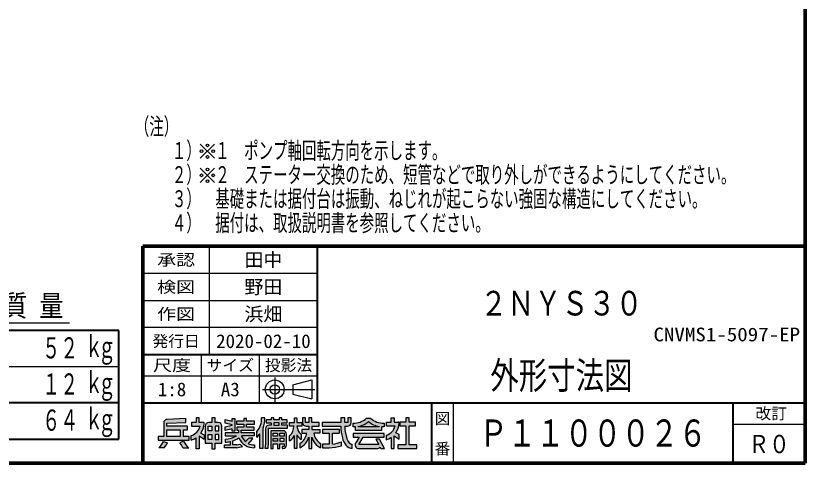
# Model space of a CAD drawing. Header units: millimetres. Extents: x 15 to 405, y 9 to 283.
# Drawn here: x 273.9 to 405, y 13 to 87.2 of the extents above; entities that cross this region are included whole.
import ezdxf
from ezdxf.enums import TextEntityAlignment as Align

# ---------------------------------------------------------------- set-up
doc = ezdxf.new("R2010")
doc.units = ezdxf.units.MM
doc.linetypes.add('一点鎖線', pattern=[13, 10, -1, 1, -1])
doc.linetypes.add('実線', pattern=[0])
doc.layers.add('GR1', color=1, linetype='実線', lineweight=25)
doc.layers.add('GR1-16', color=1, linetype='実線', lineweight=25)
doc.styles.add('FX_VECTOR', font='MONOTXT.SHX', dxfattribs={"bigfont": 'BigFont.shx'})
doc.styles.add('ＭＳ ゴシック', font='')
doc.styles.get('ＭＳ ゴシック').set_extended_font_data('ＭＳ ゴシック')

# ---------------------------------------------------------------- blocks, each defined once
blk = doc.blocks.new('BLKF023')
at = {"color": 0, "linetype": 'ByBlock', "lineweight": -2}
for p, q in [((405, 13), (405, 283)), ((15, 13), (405, 13))]:
    blk.add_line(p, q, dxfattribs=at)
blk = doc.blocks.new('BLKF026')
at = {"color": 0, "linetype": 'ByBlock', "lineweight": -2}
for p, q in [((298.98, 19.66), (302.13, 19.78)), ((302.13, 20.39), (299.03, 20.27)), ((302.13, 19.78), (302.13, 20.39)), ((303.81, 19.75), (303.07, 19.75)), ((303.07, 19.75), (303.07, 19.14)), ((304.31, 20.51), (303.81, 20.51)), ((303.81, 20.51), (303.81, 19.75)), ((304.31, 19.75), (304.31, 20.51)), ((305.03, 19.74), (304.31, 19.75)), ((306.46, 19.75), (305.93, 19.75)), ((306.97, 20.51), (306.46, 20.51)), ((306.46, 20.51), (306.46, 19.75)), ((306.97, 19.75), (306.97, 20.51)), ((307.51, 19.75), (306.97, 19.75)), ((308.65, 20.26), (309.8, 19.98)), ((308.65, 19.67), (308.65, 20.26)), ((309.8, 19.39), (308.65, 19.67)), ((309.8, 19.98), (309.8, 20.43)), ((309.8, 20.43), (310.25, 20.43)), ((310.25, 20.43), (310.25, 18.31)), ((311.77, 19.98), (310.52, 19.98)), ((310.52, 19.98), (310.52, 19.48)), ((312.22, 20.43), (311.77, 20.43)), ((311.77, 20.43), (311.77, 19.98)), ((312.22, 19.98), (312.22, 20.43)), ((313.5, 19.98), (312.22, 19.98)), ((313.5, 19.48), (313.5, 19.98)), ((315.25, 20.51), (314.7, 20.51)), ((316.31, 20.21), (315.44, 20.21)), ((315.44, 20.21), (315.44, 19.71)), ((315.44, 19.71), (316.31, 19.71)), ((316.75, 20.51), (316.31, 20.51)), ((316.31, 20.51), (316.31, 20.21)), ((316.31, 19.71), (316.31, 19.3)), ((316.75, 20.21), (316.75, 20.51)), ((317.62, 20.21), (316.75, 20.21)), ((317.62, 19.71), (316.75, 19.71)), ((316.75, 19.71), (316.75, 19.3)), ((318.05, 20.51), (317.62, 20.51)), ((317.62, 20.51), (317.62, 20.21)), ((317.62, 19.3), (317.62, 19.71)), ((318.05, 20.21), (318.05, 20.51)), ((318.94, 20.21), (318.05, 20.21)), ((318.05, 19.3), (318.05, 19.71)), ((318.05, 19.71), (318.94, 19.71)), ((318.94, 19.71), (318.94, 20.21)), ((319.35, 19.14), (319.35, 19.75)), ((319.35, 19.75), (320.14, 19.75)), ((320.14, 19.75), (320.14, 20.51)), ((320.14, 20.51), (320.57, 20.51)), ((320.57, 20.51), (320.57, 19.75)), ((320.57, 19.75), (321.36, 19.75)), ((321.36, 19.75), (321.36, 19.14)), ((321.98, 20.5), (321.5, 20.5)), ((321.5, 20.5), (321.5, 19.74)), ((321.98, 19.75), (321.98, 20.5)), ((322.53, 19.75), (321.98, 19.75)), ((323.04, 20.51), (322.53, 20.51)), ((322.53, 20.51), (322.53, 19.75)), ((323.04, 19.75), (323.04, 20.51)), ((324.29, 19.75), (323.04, 19.75)), ((324.29, 19.14), (324.29, 19.75)), ((327.84, 19.75), (324.74, 19.75)), ((324.74, 19.75), (324.74, 19.14)), ((328.52, 20.51), (327.84, 20.51)), ((327.84, 20.51), (327.84, 19.75)), ((328.52, 19.75), (328.52, 20.51)), ((329.05, 19.75), (328.52, 19.75)), ((329.56, 20.51), (329.05, 20.51)), ((329.05, 20.51), (329.05, 19.75)), ((329.56, 19.73), (329.56, 20.51)), ((332.13, 20.46), (332.82, 20.46)), ((335.46, 19.2), (335.46, 19.81)), ((335.46, 19.81), (336.21, 19.81)), ((336.21, 19.81), (336.21, 20.52)), ((336.21, 20.52), (336.7, 20.52)), ((336.7, 20.52), (336.7, 19.81)), ((336.7, 19.81), (337.42, 19.8)), ((337.69, 19.79), (337.69, 19.18)), ((338.66, 19.79), (337.69, 19.79)), ((339.21, 20.51), (338.66, 20.51)), ((338.66, 20.51), (338.66, 19.79)), ((339.21, 19.79), (339.21, 20.51)), ((340.28, 19.79), (339.21, 19.79)), ((340.28, 19.18), (340.28, 19.79)), ((298.44, 19.67), (298.44, 17.42)), ((298.98, 19.17), (298.98, 19.66)), ((302.4, 19.17), (298.98, 19.17)), ((298.98, 17.42), (298.98, 18.56)), ((298.98, 18.56), (301.15, 18.56)), ((301.15, 18.56), (301.15, 17.42)), ((301.68, 18.56), (302.4, 18.56)), ((301.68, 18.56), (301.68, 17.42)), ((302.4, 18.56), (302.4, 19.17)), ((303.07, 19.14), (304.48, 19.14)), ((305.34, 19.16), (305.34, 16.34)), ((305.84, 19.14), (306.46, 19.14)), ((305.84, 18.35), (305.84, 19.14)), ((306.46, 19.14), (306.46, 18.35)), ((307.6, 19.14), (306.97, 19.14)), ((306.97, 19.14), (306.97, 18.35)), ((307.6, 18.35), (307.6, 19.14)), ((308.1, 16.34), (308.1, 19.16)), ((308.65, 19.01), (309.8, 19.29)), ((308.65, 18.43), (308.65, 19.01)), ((309.8, 18.71), (308.65, 18.43)), ((309.8, 19.29), (309.8, 19.39)), ((309.8, 18.31), (309.8, 18.71)), ((310.52, 19.48), (311.77, 19.48)), ((311.77, 18.97), (310.59, 18.97)), ((310.59, 18.97), (310.59, 18.47)), ((310.59, 18.47), (310.85, 18.47)), ((310.85, 18.47), (310.85, 18.03)), ((311.3, 18.03), (311.3, 18.47)), ((311.3, 18.47), (313.44, 18.47)), ((311.77, 19.48), (311.77, 18.97)), ((312.22, 18.97), (312.22, 19.48)), ((312.22, 19.48), (313.5, 19.48)), ((313.44, 18.97), (312.22, 18.97)), ((313.44, 18.47), (313.44, 18.97)), ((314.94, 15.43), (314.94, 18.81)), ((315.35, 18.71), (315.35, 16.05)), ((315.82, 16.07), (315.82, 18.81)), ((315.82, 18.81), (319.01, 18.81)), ((316.31, 19.3), (315.94, 19.3)), ((318.26, 18.39), (316.24, 18.39)), ((316.24, 18.39), (316.24, 15.43)), ((316.75, 19.3), (317.62, 19.3)), ((319.01, 19.3), (318.05, 19.3)), ((319.01, 18.81), (319.01, 19.3)), ((320.09, 19.14), (319.35, 19.14)), ((321.36, 19.14), (320.56, 19.14)), ((322.53, 18.6), (321.36, 18.6)), ((321.36, 18.6), (321.36, 17.99)), ((322.1, 19.14), (322.53, 19.14)), ((322.53, 19.14), (322.53, 18.6)), ((323.04, 19.14), (323.04, 18.6)), ((323.04, 19.14), (324.29, 19.14)), ((323.04, 18.6), (324.36, 18.6)), ((324.36, 18.6), (324.36, 17.99)), ((324.74, 19.14), (327.85, 19.14)), ((327.64, 18.6), (324.83, 18.6)), ((324.83, 18.6), (324.83, 17.99)), ((327.64, 17.99), (327.64, 18.6)), ((328.52, 19.14), (328.97, 19.14)), ((329.9, 19.01), (329.9, 19.62)), ((330.32, 19.03), (329.9, 19.01)), ((330.32, 18.42), (330.32, 19.03)), ((334.63, 18.42), (330.32, 18.42)), ((330.72, 19.04), (330.72, 19.09)), ((334.23, 19.04), (330.72, 19.04)), ((334.23, 19.09), (334.23, 19.04)), ((335.05, 19.01), (334.63, 19.03)), ((334.63, 19.03), (334.63, 18.42)), ((335.05, 19.62), (335.05, 19.01)), ((335.46, 19.2), (336.87, 19.2)), ((337.69, 19.18), (338.66, 19.18)), ((338.66, 19.18), (338.66, 16.04)), ((339.21, 16.04), (339.21, 19.18)), ((339.21, 19.18), (340.28, 19.18)), ((298.44, 17.42), (297.52, 17.42)), ((297.52, 17.42), (297.52, 16.81)), ((301.15, 17.42), (298.98, 17.42)), ((302.66, 17.42), (301.68, 17.42)), ((302.66, 16.81), (302.66, 17.42)), ((303, 16.84), (303, 17.57)), ((303.81, 15.37), (303.81, 17.22)), ((305.14, 16.95), (304.31, 17.5)), ((304.31, 17.5), (304.31, 15.37)), ((304.62, 17.99), (305.14, 17.72)), ((305.14, 17.72), (305.14, 16.95)), ((306.46, 18.35), (305.84, 18.35)), ((305.84, 16.95), (305.84, 17.74)), ((305.84, 17.74), (306.46, 17.74)), ((306.46, 17.74), (306.46, 16.95)), ((306.97, 18.35), (307.6, 18.35)), ((307.6, 17.74), (306.97, 17.74)), ((306.97, 17.74), (306.97, 16.95)), ((307.6, 16.95), (307.6, 17.74)), ((310.85, 18.03), (308.65, 18.03)), ((308.65, 18.03), (308.65, 17.53)), ((308.65, 17.53), (310.51, 17.53)), ((310.25, 18.31), (309.8, 18.31)), ((313.5, 18.03), (311.3, 18.03)), ((313.5, 17.53), (311.39, 17.53)), ((313.27, 17.13), (312.58, 17.13)), ((313.5, 17.53), (313.5, 18.03)), ((313.93, 17.31), (313.93, 18.27)), ((314.43, 15.43), (314.43, 17.89)), ((316.64, 17.51), (316.64, 17.99)), ((316.64, 17.99), (317.34, 17.99)), ((317.34, 17.51), (316.64, 17.51)), ((316.64, 16.63), (316.64, 17.11)), ((316.64, 17.11), (317.34, 17.11)), ((317.34, 17.99), (317.34, 17.51)), ((317.34, 17.11), (317.34, 16.63)), ((317.74, 17.51), (317.74, 17.99)), ((317.74, 17.99), (318.44, 17.99)), ((318.44, 17.51), (317.74, 17.51)), ((318.44, 17.11), (317.74, 17.11)), ((317.74, 17.11), (317.74, 16.63)), ((318.44, 17.99), (318.44, 17.51)), ((318.44, 16.63), (318.44, 17.11)), ((318.84, 16.01), (318.84, 17.81)), ((319.35, 16.72), (319.35, 17.56)), ((320.14, 15.43), (320.14, 17.6)), ((320.57, 17.68), (320.57, 15.43)), ((321.29, 17.75), (321.29, 16.92)), ((321.36, 17.99), (322.19, 17.99)), ((322.53, 17.32), (322.53, 15.43)), ((323.04, 15.43), (323.04, 17.32)), ((324.36, 17.99), (323.38, 17.99)), ((324.83, 17.99), (325.92, 17.99)), ((325.92, 17.99), (325.92, 16.17)), ((326.49, 16.19), (326.49, 17.99)), ((326.49, 17.99), (327.64, 17.99)), ((335.05, 17.92), (329.9, 17.92)), ((329.9, 17.92), (329.9, 17.31)), ((329.9, 17.31), (330.89, 17.31)), ((330.89, 17.31), (330.33, 16.4)), ((330.84, 16.09), (331.57, 17.31)), ((331.57, 17.31), (335.05, 17.31)), ((335.05, 17.31), (335.05, 17.92)), ((335.39, 17.63), (335.39, 16.9)), ((336.21, 17.28), (336.21, 15.43)), ((336.7, 15.43), (336.7, 17.56)), ((336.7, 17.56), (337.53, 17.01)), ((337.53, 17.78), (337.01, 18.06)), ((337.53, 17.01), (337.53, 17.78)), ((297.52, 16.81), (302.66, 16.81)), ((298.4, 16.59), (299.08, 16.39)), ((301.74, 16.6), (301.1, 16.41)), ((305.34, 16.34), (306.46, 16.34)), ((306.46, 16.95), (305.84, 16.95)), ((306.46, 16.34), (306.46, 15.37)), ((306.97, 16.95), (307.6, 16.95)), ((306.97, 15.37), (306.97, 16.34)), ((306.97, 16.34), (308.1, 16.34)), ((308.53, 15.56), (308.53, 16.06)), ((308.53, 16.06), (309.55, 16.06)), ((308.65, 17.01), (308.65, 16.51)), ((309.55, 16.06), (309.55, 16.61)), ((309.94, 16.06), (309.94, 16.71)), ((310.61, 16.06), (309.94, 16.06)), ((313.5, 16.05), (313.5, 15.56)), ((317.34, 16.63), (316.64, 16.63)), ((316.64, 15.43), (316.64, 16.23)), ((316.64, 16.23), (317.34, 16.23)), ((317.34, 16.23), (317.34, 15.43)), ((317.74, 16.63), (318.44, 16.63)), ((317.74, 15.43), (317.74, 16.23)), ((317.74, 16.23), (318.44, 16.23)), ((318.44, 15.75), (318.14, 15.75)), ((318.14, 15.75), (318.14, 15.43)), ((318.44, 16.23), (318.44, 15.75)), ((321.06, 16.25), (321.06, 15.55)), ((324.51, 16.25), (324.51, 15.55)), ((324.83, 16.17), (324.83, 15.56)), ((325.92, 16.17), (324.83, 16.17)), ((327.97, 15.89), (327.97, 16.55)), ((329.75, 15.46), (329.75, 16.15)), ((334.15, 16.09), (330.84, 16.09)), ((334.3, 17), (333.68, 17)), ((333.68, 17), (334.15, 16.09)), ((335.11, 15.42), (334.3, 17)), ((338.66, 16.04), (337.34, 16.04)), ((337.34, 16.04), (337.34, 15.43)), ((340.48, 16.04), (339.21, 16.04)), ((340.48, 15.43), (340.48, 16.04)), ((298.51, 15.54), (297.63, 15.54)), ((302.59, 15.49), (301.71, 15.49)), ((304.31, 15.37), (303.81, 15.37)), ((306.46, 15.37), (306.97, 15.37)), ((310.52, 15.56), (308.53, 15.56)), ((314.94, 15.43), (314.43, 15.43)), ((315.76, 15.43), (315.29, 15.43)), ((316.24, 15.43), (316.64, 15.43)), ((317.34, 15.43), (317.74, 15.43)), ((318.14, 15.43), (318.26, 15.43)), ((320.57, 15.43), (320.14, 15.43)), ((322.53, 15.43), (323.04, 15.43)), ((324.83, 15.56), (325.94, 15.56)), ((330.87, 15.43), (333.9, 15.43)), ((334.37, 15.66), (334.5, 15.42)), ((334.5, 15.42), (335.11, 15.42)), ((336.21, 15.43), (336.7, 15.43)), ((337.34, 15.43), (340.48, 15.43))]:
    blk.add_line(p, q, dxfattribs=at)
for centre, radius, start, end in [((299.05, 19.67), 0.608, 92.0883, 179.9753), ((305.03, 19.59), 0.149, 356.6838, 89.4219), ((305.93, 19.16), 0.588, 90, 180), ((307.51, 19.16), 0.588, 0, 90), ((311.43, 20.37), 3.27, 319.9634, 2.3735), ((310.89, 20.43), 4.36, 338.2625, 1.0142), ((322.1, 19.74), 0.6, 180, 270), ((328.97, 19.73), 0.588, 270, 0), ((329.92, 22.96), 3.34, 269.6702, 311.4789), ((329.97, 22.99), 3.97, 280.9239, 309.1737), ((334.98, 22.98), 3.96, 230.7626, 259.0989), ((335.03, 22.96), 3.34, 228.5274, 270.3165), ((337.42, 19.65), 0.15, 356.6838, 89.4219), ((302.44, 19.58), 2.08, 285.4955, 347.7062), ((302.14, 19.76), 3.04, 324.6079, 356.6838), ((315.94, 18.71), 0.588, 90.2439, 179.9565), ((318.26, 17.81), 0.58, 0, 90), ((317.89, 19.2), 2.19, 311.6776, 358.3415), ((322.8, 19.43), 2.26, 187.3912, 227.9377), ((337.84, 19.52), 10, 182.1665, 193.4688), ((336.52, 19.37), 8, 181.6438, 195.1557), ((334.84, 19.64), 2.08, 285.4955, 347.7062), ((334.53, 19.82), 3.04, 324.6079, 356.6838), ((302.14, 19.76), 3.04, 286.4164, 303.3917), ((308.69, 20.43), 3.42, 269.3599, 302.2256), ((308.67, 20.59), 4.08, 288.0914, 303.5632), ((313.44, 18.3), 2.74, 203.8303, 271.4009), ((313.44, 18.21), 2.16, 198.2355, 228.0233), ((310.14, 19.26), 3.23, 304.9519, 318.8747), ((310.21, 19.28), 3.74, 306.8614, 324.8602), ((310.89, 20.43), 4.36, 314.3286, 324.3139), ((318.16, 18.58), 2.21, 302.6745, 333.7765), ((322.44, 18.73), 2.15, 209.419, 237.4959), ((319.78, 18.32), 2.43, 301.843, 352.1302), ((319.76, 18.12), 2.88, 296.8069, 343.8386), ((325.81, 18.12), 2.88, 196.1614, 243.1931), ((325.79, 18.32), 2.43, 187.8698, 238.157), ((331.17, 17.92), 3.14, 193.4688, 218.3974), ((331.17, 17.92), 2.46, 195.1557, 218.3974), ((334.53, 19.82), 3.04, 286.4164, 303.3917), ((292.88, 19.85), 6.42, 317.8029, 329.381), ((295.08, 18.48), 4.51, 319.4618, 332.4761), ((305.18, 18.51), 4.6, 207.2234, 220.9966), ((307.72, 20.29), 7.02, 211.7069, 223.0635), ((308.67, 20.59), 4.08, 269.6515, 282.4769), ((310.21, 19.28), 3.74, 274.7421, 290.7797), ((310.14, 19.26), 3.23, 278.2763, 287.3984), ((313.38, 18.27), 3.09, 222.7403, 233.3966), ((313.44, 18.21), 2.16, 242.832, 271.7657), ((311.86, 16.1), 3.49, 348.9504, 359.1885), ((312.58, 16.05), 3.24, 348.9794, 0.3642), ((318.26, 16.01), 0.58, 270.5735, 0), ((325.7, 23.41), 7.86, 271.7173, 286.7511), ((325.75, 22.51), 6.37, 276.6797, 290.4419), ((329.75, 16.8), 1.33, 218.3974, 270), ((329.75, 16.8), 0.648, 218.3974, 270), ((330.87, 16.07), 0.638, 148.2534, 270), ((333.9, 16.03), 0.6, 270, 322.076)]:
    blk.add_arc(centre, radius, start, end, dxfattribs=at)
blk = doc.blocks.new('BLKF025')
at = {"layer": 'GR1-16', "linetype": 'Continuous', "lineweight": -3}
h = blk.add_hatch(color=5, dxfattribs=at)
edge = h.paths.add_edge_path(flags=0)
edge.add_line((302.4, 19.17), (298.98, 19.17))
edge.add_line((298.98, 19.17), (298.98, 19.66))
edge.add_line((298.98, 19.66), (302.13, 19.78))
edge.add_line((302.13, 19.78), (302.13, 20.39))
edge.add_line((302.13, 20.39), (299.03, 20.27))
edge.add_arc((299.05, 19.67), 0.608, 92.0883, 179.9753)
edge.add_line((298.44, 19.67), (298.44, 17.42))
edge.add_line((298.44, 17.42), (297.52, 17.42))
edge.add_line((297.52, 17.42), (297.52, 16.81))
edge.add_line((297.52, 16.81), (302.66, 16.81))
edge.add_line((302.66, 16.81), (302.66, 17.42))
edge.add_line((302.66, 17.42), (301.68, 17.42))
edge.add_line((301.68, 17.42), (301.68, 18.56))
edge.add_line((301.68, 18.56), (302.4, 18.56))
edge.add_line((302.4, 18.56), (302.4, 19.17))
h.paths.add_polyline_path([(301.15, 18.56), (298.98, 18.56), (298.98, 17.42), (301.15, 17.42), (301.15, 17.86)], flags=0)
edge = h.paths.add_edge_path(flags=0)
edge.add_line((299.08, 16.39), (298.4, 16.59))
edge.add_arc((292.88, 19.85), 6.42, 317.8029, 329.381, ccw=False)
edge.add_line((297.63, 15.54), (298.51, 15.54))
edge.add_arc((295.08, 18.48), 4.51, 319.4618, 325.4372)
edge.add_arc((295.08, 18.48), 4.51, 325.4372, 332.4761)
edge = h.paths.add_edge_path(flags=0)
edge.add_line((301.74, 16.6), (301.1, 16.41))
edge.add_arc((305.18, 18.51), 4.6, 207.2234, 220.9966)
edge.add_line((301.71, 15.49), (302.59, 15.49))
edge.add_arc((307.72, 20.29), 7.02, 218.183, 223.0635, ccw=False)
edge.add_arc((307.72, 20.29), 7.02, 211.7069, 218.183, ccw=False)
edge = h.paths.add_edge_path(flags=0)
edge.add_arc((302.14, 19.76), 3.04, 324.6079, 356.6838)
edge.add_arc((305.03, 19.59), 0.149, 356.6838, 449.4219)
edge.add_line((305.03, 19.74), (304.31, 19.75))
edge.add_line((304.31, 19.75), (304.31, 20.51))
edge.add_line((304.31, 20.51), (303.81, 20.51))
edge.add_line((303.81, 20.51), (303.81, 19.75))
edge.add_line((303.81, 19.75), (303.07, 19.75))
edge.add_line((303.07, 19.75), (303.07, 19.14))
edge.add_line((303.07, 19.14), (304.48, 19.14))
edge.add_arc((302.44, 19.58), 2.08, 285.4955, 347.7062, ccw=False)
edge.add_line((303, 17.57), (303, 16.84))
edge.add_arc((302.14, 19.76), 3.04, 286.4164, 303.3917)
edge.add_line((303.81, 17.22), (303.81, 15.37))
edge.add_line((303.81, 15.37), (304.31, 15.37))
edge.add_line((304.31, 15.37), (304.31, 17.5))
edge.add_line((304.31, 17.5), (305.14, 16.95))
edge.add_line((305.14, 16.95), (305.14, 17.72))
edge.add_line((305.14, 17.72), (305.09, 17.75))
edge.add_line((305.09, 17.75), (304.62, 17.99))
edge = h.paths.add_edge_path(flags=0)
edge.add_arc((307.51, 19.16), 0.588, 0, 90)
edge.add_line((307.51, 19.75), (306.97, 19.75))
edge.add_line((306.97, 19.75), (306.97, 20.51))
edge.add_line((306.97, 20.51), (306.46, 20.51))
edge.add_line((306.46, 20.51), (306.46, 19.75))
edge.add_line((306.46, 19.75), (305.93, 19.75))
edge.add_arc((305.93, 19.16), 0.588, 90, 180)
edge.add_line((305.34, 19.16), (305.34, 16.34))
edge.add_line((305.34, 16.34), (306.46, 16.34))
edge.add_line((306.46, 16.34), (306.46, 15.37))
edge.add_line((306.46, 15.37), (306.97, 15.37))
edge.add_line((306.97, 15.37), (306.97, 16.34))
edge.add_line((306.97, 16.34), (308.1, 16.34))
edge.add_line((308.1, 16.34), (308.1, 18))
edge.add_line((308.1, 18), (308.1, 19.16))
h.paths.add_polyline_path([(306.46, 19.14), (305.84, 19.14), (305.84, 18.35), (306.46, 18.35), (306.46, 18.74)], flags=0)
h.paths.add_polyline_path([(307.6, 19.14), (306.97, 19.14), (306.97, 18.35), (307.6, 18.35), (307.6, 18.71)], flags=0)
h.paths.add_polyline_path([(307.6, 17.74), (306.97, 17.74), (306.97, 16.95), (307.6, 16.95), (307.6, 17.27)], flags=0)
h.paths.add_polyline_path([(306.46, 17.74), (305.84, 17.74), (305.84, 16.95), (306.46, 16.95), (306.46, 17.33)], flags=0)
h.paths.add_polyline_path([(310.25, 20.43), (309.8, 20.43), (309.8, 19.98), (308.65, 20.26), (308.65, 19.67), (309.8, 19.39), (309.8, 19.29), (308.65, 19.01), (308.65, 18.43), (309.8, 18.71), (309.8, 18.31), (310.25, 18.31), (310.25, 19.66)], flags=0)
edge = h.paths.add_edge_path(flags=0)
edge.add_line((313.5, 19.98), (312.22, 19.98))
edge.add_line((312.22, 19.98), (312.22, 20.43))
edge.add_line((312.22, 20.43), (311.77, 20.43))
edge.add_line((311.77, 20.43), (311.77, 19.98))
edge.add_line((311.77, 19.98), (310.52, 19.98))
edge.add_line((310.52, 19.98), (310.52, 19.48))
edge.add_line((310.52, 19.48), (311.77, 19.48))
edge.add_line((311.77, 19.48), (311.77, 18.97))
edge.add_line((311.77, 18.97), (310.59, 18.97))
edge.add_line((310.59, 18.97), (310.59, 18.47))
edge.add_line((310.59, 18.47), (310.85, 18.47))
edge.add_line((310.85, 18.47), (310.85, 18.03))
edge.add_line((310.85, 18.03), (308.65, 18.03))
edge.add_line((308.65, 18.03), (308.65, 17.53))
edge.add_line((308.65, 17.53), (310.51, 17.53))
edge.add_arc((308.69, 20.43), 3.42, 269.3599, 302.2256, ccw=False)
edge.add_line((308.65, 17.01), (308.65, 16.51))
edge.add_arc((308.67, 20.59), 4.08, 269.6515, 282.4769)
edge.add_line((309.55, 16.61), (309.55, 16.06))
edge.add_line((309.55, 16.06), (308.53, 16.06))
edge.add_line((308.53, 16.06), (308.53, 15.56))
edge.add_line((308.53, 15.56), (310.52, 15.56))
edge.add_arc((310.21, 19.28), 3.74, 274.7421, 290.7797)
edge.add_arc((313.38, 18.27), 3.09, 222.7403, 233.3966, ccw=False)
edge.add_arc((310.14, 19.26), 3.23, 278.2763, 287.3984, ccw=False)
edge.add_line((310.61, 16.06), (309.94, 16.06))
edge.add_line((309.94, 16.06), (309.94, 16.71))
edge.add_arc((308.67, 20.59), 4.08, 288.0914, 303.5632)
edge.add_arc((313.44, 18.3), 2.74, 203.8303, 271.4009)
edge.add_line((313.5, 15.56), (313.5, 16.05))
edge.add_arc((313.44, 18.21), 2.16, 242.832, 271.7657, ccw=False)
edge.add_arc((310.21, 19.28), 3.74, 306.8614, 324.8602)
edge.add_line((313.27, 17.13), (312.58, 17.13))
edge.add_arc((310.14, 19.26), 3.23, 304.9519, 318.8747, ccw=False)
edge.add_arc((313.44, 18.21), 2.16, 198.2355, 228.0233, ccw=False)
edge.add_line((311.39, 17.53), (313.5, 17.53))
edge.add_line((313.5, 17.53), (313.5, 18.03))
edge.add_line((313.5, 18.03), (311.3, 18.03))
edge.add_line((311.3, 18.03), (311.3, 18.47))
edge.add_line((311.3, 18.47), (313.44, 18.47))
edge.add_line((313.44, 18.47), (313.44, 18.97))
edge.add_line((313.44, 18.97), (312.22, 18.97))
edge.add_line((312.22, 18.97), (312.22, 19.48))
edge.add_line((312.22, 19.48), (313.5, 19.48))
edge.add_line((313.5, 19.48), (313.5, 19.7))
edge.add_line((313.5, 19.7), (313.5, 19.98))
edge = h.paths.add_edge_path(flags=0)
edge.add_arc((310.89, 20.43), 4.36, 338.2625, 361.0142)
edge.add_line((315.25, 20.51), (314.7, 20.51))
edge.add_arc((311.43, 20.37), 3.27, -40.0366, 2.3735, ccw=False)
edge.add_line((313.93, 18.27), (313.93, 17.31))
edge.add_arc((310.89, 20.43), 4.36, 314.3286, 324.3139)
edge.add_line((314.43, 17.89), (314.43, 15.43))
edge.add_line((314.43, 15.43), (314.94, 15.43))
edge.add_line((314.94, 15.43), (314.94, 18.24))
edge.add_line((314.94, 18.24), (314.94, 18.81))
edge = h.paths.add_edge_path(flags=0)
edge.add_line((319.01, 19.3), (318.05, 19.3))
edge.add_line((318.05, 19.3), (318.05, 19.71))
edge.add_line((318.05, 19.71), (318.94, 19.71))
edge.add_line((318.94, 19.71), (318.94, 20.21))
edge.add_line((318.94, 20.21), (318.05, 20.21))
edge.add_line((318.05, 20.21), (318.05, 20.51))
edge.add_line((318.05, 20.51), (317.62, 20.51))
edge.add_line((317.62, 20.51), (317.62, 20.21))
edge.add_line((317.62, 20.21), (316.75, 20.21))
edge.add_line((316.75, 20.21), (316.75, 20.51))
edge.add_line((316.75, 20.51), (316.31, 20.51))
edge.add_line((316.31, 20.51), (316.31, 20.21))
edge.add_line((316.31, 20.21), (315.44, 20.21))
edge.add_line((315.44, 20.21), (315.44, 19.71))
edge.add_line((315.44, 19.71), (316.31, 19.71))
edge.add_line((316.31, 19.71), (316.31, 19.3))
edge.add_line((316.31, 19.3), (315.94, 19.3))
edge.add_arc((315.94, 18.71), 0.588, 90.2439, 179.9565)
edge.add_line((315.35, 18.71), (315.35, 16.05))
edge.add_arc((311.86, 16.1), 3.49, 348.9504, 359.1885, ccw=False)
edge.add_line((315.29, 15.43), (315.76, 15.43))
edge.add_arc((312.58, 16.05), 3.24, 348.9794, 360.3642)
edge.add_line((315.82, 16.07), (315.82, 18.81))
edge.add_line((315.82, 18.81), (319.01, 18.81))
edge.add_line((319.01, 18.81), (319.01, 19.05))
edge.add_line((319.01, 19.05), (319.01, 19.3))
h.paths.add_polyline_path([(317.62, 19.71), (316.75, 19.71), (316.75, 19.3), (317.62, 19.3), (317.62, 19.49)], flags=0)
edge = h.paths.add_edge_path(flags=0)
edge.add_line((318.26, 18.39), (316.24, 18.39))
edge.add_line((316.24, 18.39), (316.24, 15.43))
edge.add_line((316.24, 15.43), (316.64, 15.43))
edge.add_line((316.64, 15.43), (316.64, 16.23))
edge.add_line((316.64, 16.23), (317.34, 16.23))
edge.add_line((317.34, 16.23), (317.34, 15.43))
edge.add_line((317.34, 15.43), (317.74, 15.43))
edge.add_line((317.74, 15.43), (317.74, 16.23))
edge.add_line((317.74, 16.23), (318.44, 16.23))
edge.add_line((318.44, 16.23), (318.44, 15.75))
edge.add_line((318.44, 15.75), (318.14, 15.75))
edge.add_line((318.14, 15.75), (318.14, 15.43))
edge.add_line((318.14, 15.43), (318.26, 15.43))
edge.add_arc((318.26, 16.01), 0.58, 270.5735, 360)
edge.add_line((318.84, 16.01), (318.84, 17.81))
edge.add_arc((318.26, 17.81), 0.58, 0, 42.4904)
edge.add_arc((318.26, 17.81), 0.58, 42.4904, 90)
h.paths.add_polyline_path([(317.34, 17.99), (316.64, 17.99), (316.64, 17.51), (317.34, 17.51), (317.34, 17.75)], flags=0)
h.paths.add_polyline_path([(318.44, 17.99), (317.74, 17.99), (317.74, 17.51), (318.44, 17.51), (318.44, 17.72)], flags=0)
h.paths.add_polyline_path([(317.34, 17.11), (316.64, 17.11), (316.64, 16.63), (317.34, 16.63), (317.34, 16.87)], flags=0)
h.paths.add_polyline_path([(318.44, 17.11), (317.74, 17.11), (317.74, 16.63), (318.44, 16.63), (318.44, 16.87)], flags=0)
edge = h.paths.add_edge_path(flags=0)
edge.add_line((320.56, 19.14), (321.36, 19.14))
edge.add_line((321.36, 19.14), (321.36, 19.75))
edge.add_line((321.36, 19.75), (320.57, 19.75))
edge.add_line((320.57, 19.75), (320.57, 20.51))
edge.add_line((320.57, 20.51), (320.14, 20.51))
edge.add_line((320.14, 20.51), (320.14, 19.75))
edge.add_line((320.14, 19.75), (319.35, 19.75))
edge.add_line((319.35, 19.75), (319.35, 19.14))
edge.add_line((319.35, 19.14), (320.09, 19.14))
edge.add_arc((317.89, 19.2), 2.19, 311.6776, 358.3415, ccw=False)
edge.add_line((319.35, 17.56), (319.35, 16.72))
edge.add_arc((318.16, 18.58), 2.21, 302.6745, 333.7765)
edge.add_line((320.14, 17.6), (320.14, 15.43))
edge.add_line((320.14, 15.43), (320.57, 15.43))
edge.add_line((320.57, 15.43), (320.57, 17.68))
edge.add_arc((322.44, 18.73), 2.15, 209.419, 237.4959)
edge.add_line((321.29, 16.92), (321.29, 17.75))
edge.add_arc((322.8, 19.43), 2.26, 209.92, 227.9377, ccw=False)
edge.add_arc((322.8, 19.43), 2.26, 187.3912, 209.92, ccw=False)
edge = h.paths.add_edge_path(flags=0)
edge.add_line((324.36, 18.6), (323.04, 18.6))
edge.add_line((323.04, 18.6), (323.04, 19.14))
edge.add_line((323.04, 19.14), (324.29, 19.14))
edge.add_line((324.29, 19.14), (324.29, 19.75))
edge.add_line((324.29, 19.75), (323.04, 19.75))
edge.add_line((323.04, 19.75), (323.04, 20.51))
edge.add_line((323.04, 20.51), (322.53, 20.51))
edge.add_line((322.53, 20.51), (322.53, 19.75))
edge.add_line((322.53, 19.75), (321.98, 19.75))
edge.add_line((321.98, 19.75), (321.98, 20.5))
edge.add_line((321.98, 20.5), (321.5, 20.5))
edge.add_line((321.5, 20.5), (321.5, 19.74))
edge.add_arc((322.1, 19.74), 0.6, 180, 270)
edge.add_line((322.1, 19.14), (322.53, 19.14))
edge.add_line((322.53, 19.14), (322.53, 18.6))
edge.add_line((322.53, 18.6), (321.36, 18.6))
edge.add_line((321.36, 18.6), (321.36, 17.99))
edge.add_line((321.36, 17.99), (322.19, 17.99))
edge.add_arc((319.78, 18.32), 2.43, 301.843, 352.1302, ccw=False)
edge.add_line((321.06, 16.25), (321.06, 15.55))
edge.add_arc((319.76, 18.12), 2.88, 296.8069, 343.8386)
edge.add_line((322.53, 17.32), (322.53, 15.43))
edge.add_line((322.53, 15.43), (323.04, 15.43))
edge.add_line((323.04, 15.43), (323.04, 17.32))
edge.add_arc((325.81, 18.12), 2.88, 196.1614, 243.1931)
edge.add_line((324.51, 15.55), (324.51, 16.25))
edge.add_arc((325.79, 18.32), 2.43, 187.8698, 238.157, ccw=False)
edge.add_line((323.38, 17.99), (324.36, 17.99))
edge.add_line((324.36, 17.99), (324.36, 18.18))
edge.add_line((324.36, 18.18), (324.36, 18.6))
edge = h.paths.add_edge_path(flags=0)
edge.add_line((329.56, 19.73), (329.56, 20.51))
edge.add_line((329.56, 20.51), (329.05, 20.51))
edge.add_line((329.05, 20.51), (329.05, 19.75))
edge.add_line((329.05, 19.75), (328.52, 19.75))
edge.add_line((328.52, 19.75), (328.52, 20.51))
edge.add_line((328.52, 20.51), (327.84, 20.51))
edge.add_line((327.84, 20.51), (327.84, 19.75))
edge.add_line((327.84, 19.75), (324.74, 19.75))
edge.add_line((324.74, 19.75), (324.74, 19.14))
edge.add_line((324.74, 19.14), (327.85, 19.14))
edge.add_arc((337.84, 19.52), 10, 182.1665, 193.4688)
edge.add_arc((331.17, 17.92), 3.14, 193.4688, 218.3974)
edge.add_arc((329.75, 16.8), 1.33, 218.3974, 270)
edge.add_line((329.75, 15.46), (329.75, 16.15))
edge.add_arc((329.75, 16.8), 0.648, 218.3974, 270, ccw=False)
edge.add_arc((331.17, 17.92), 2.46, 195.1557, 218.3974, ccw=False)
edge.add_arc((336.52, 19.37), 8, 181.6438, 195.1557, ccw=False)
edge.add_line((328.52, 19.14), (328.97, 19.14))
edge.add_arc((328.97, 19.73), 0.588, 270, 329.8426)
edge.add_arc((328.97, 19.73), 0.588, 329.8426, 360)
edge = h.paths.add_edge_path(flags=0)
edge.add_line((327.64, 18.6), (324.83, 18.6))
edge.add_line((324.83, 18.6), (324.83, 17.99))
edge.add_line((324.83, 17.99), (325.92, 17.99))
edge.add_line((325.92, 17.99), (325.92, 16.17))
edge.add_line((325.92, 16.17), (324.83, 16.17))
edge.add_line((324.83, 16.17), (324.83, 15.56))
edge.add_line((324.83, 15.56), (325.94, 15.56))
edge.add_arc((325.7, 23.41), 7.86, 271.7173, 286.7511)
edge.add_line((327.97, 15.89), (327.97, 16.55))
edge.add_arc((325.75, 22.51), 6.37, 276.6797, 290.4419, ccw=False)
edge.add_line((326.49, 16.19), (326.49, 17.99))
edge.add_line((326.49, 17.99), (327.64, 17.99))
edge.add_line((327.64, 17.99), (327.64, 18.12))
edge.add_line((327.64, 18.12), (327.64, 18.6))
edge = h.paths.add_edge_path(flags=0)
edge.add_arc((335.03, 22.96), 3.34, 228.5274, 270.3165, ccw=False)
edge.add_line((332.82, 20.46), (332.13, 20.46))
edge.add_arc((329.92, 22.96), 3.34, 269.6702, 311.4789, ccw=False)
edge.add_line((329.9, 19.62), (329.9, 19.01))
edge.add_line((329.9, 19.01), (330.32, 19.03))
edge.add_line((330.32, 19.03), (330.32, 18.42))
edge.add_line((330.32, 18.42), (334.63, 18.42))
edge.add_line((334.63, 18.42), (334.63, 19.03))
edge.add_line((334.63, 19.03), (335.05, 19.01))
edge.add_line((335.05, 19.01), (335.05, 19.56))
edge.add_line((335.05, 19.56), (335.05, 19.62))
edge = h.paths.add_edge_path(flags=0)
edge.add_arc((329.97, 22.99), 3.97, 280.9239, 309.1737, ccw=False)
edge.add_line((330.72, 19.09), (330.72, 19.04))
edge.add_line((330.72, 19.04), (334.23, 19.04))
edge.add_line((334.23, 19.04), (334.23, 19.09))
edge.add_arc((334.98, 22.98), 3.96, 247.7139, 259.0989, ccw=False)
edge.add_arc((334.98, 22.98), 3.96, 230.7626, 247.7139, ccw=False)
edge = h.paths.add_edge_path(flags=0)
edge.add_line((335.05, 17.92), (329.9, 17.92))
edge.add_line((329.9, 17.92), (329.9, 17.31))
edge.add_line((329.9, 17.31), (330.89, 17.31))
edge.add_line((330.89, 17.31), (330.33, 16.4))
edge.add_arc((330.87, 16.07), 0.638, 148.2534, 270)
edge.add_line((330.87, 15.43), (333.9, 15.43))
edge.add_arc((333.9, 16.03), 0.6, 270, 322.076)
edge.add_line((334.37, 15.66), (334.5, 15.42))
edge.add_line((334.5, 15.42), (335.11, 15.42))
edge.add_line((335.11, 15.42), (334.3, 17))
edge.add_line((334.3, 17), (333.68, 17))
edge.add_line((333.68, 17), (334.15, 16.09))
edge.add_line((334.15, 16.09), (330.84, 16.09))
edge.add_line((330.84, 16.09), (331.57, 17.31))
edge.add_line((331.57, 17.31), (335.05, 17.31))
edge.add_line((335.05, 17.31), (335.05, 17.58))
edge.add_line((335.05, 17.58), (335.05, 17.92))
edge = h.paths.add_edge_path(flags=0)
edge.add_arc((337.42, 19.65), 0.15, 356.6838, 449.4219)
edge.add_line((337.42, 19.8), (336.7, 19.81))
edge.add_line((336.7, 19.81), (336.7, 20.52))
edge.add_line((336.7, 20.52), (336.21, 20.52))
edge.add_line((336.21, 20.52), (336.21, 19.81))
edge.add_line((336.21, 19.81), (335.46, 19.81))
edge.add_line((335.46, 19.81), (335.46, 19.2))
edge.add_line((335.46, 19.2), (336.87, 19.2))
edge.add_arc((334.84, 19.64), 2.08, 285.4955, 347.7062, ccw=False)
edge.add_line((335.39, 17.63), (335.39, 16.9))
edge.add_arc((334.53, 19.82), 3.04, 286.4164, 303.3917)
edge.add_line((336.21, 17.28), (336.21, 15.43))
edge.add_line((336.21, 15.43), (336.7, 15.43))
edge.add_line((336.7, 15.43), (336.7, 17.56))
edge.add_line((336.7, 17.56), (337.53, 17.01))
edge.add_line((337.53, 17.01), (337.53, 17.78))
edge.add_line((337.53, 17.78), (337.01, 18.06))
edge.add_arc((334.53, 19.82), 3.04, 324.6079, 353.8986)
edge.add_arc((334.53, 19.82), 3.04, 353.8986, 356.6838)
h.paths.add_polyline_path([(340.28, 19.79), (339.21, 19.79), (339.21, 20.51), (338.66, 20.51), (338.66, 19.79), (337.69, 19.79), (337.69, 19.18), (338.66, 19.18), (338.66, 16.04), (337.34, 16.04), (337.34, 15.43), (340.48, 15.43), (340.48, 16.04), (339.21, 16.04), (339.21, 19.18), (340.28, 19.18), (340.28, 19.53)], flags=0)
at = {"color": 6, "linetype": 'ByBlock', "lineweight": 50}
for p, q in [((295, 13), (295, 49)), ((295, 49), (405, 49))]:
    blk.add_line(p, q, dxfattribs=at)
at = {"color": 0, "linetype": 'ByBlock', "lineweight": -2}
for p, q in [((306, 49), (306, 31)), ((324, 44.5), (295, 44.5)), ((295, 40), (324, 40)), ((324, 35.5), (295, 35.5)), ((304.67, 31), (304.67, 23)), ((314.33, 23), (314.33, 31)), ((295, 27.5), (324, 27.5)), ((319.9, 26.03), (323.02, 26.81)), ((323.02, 26.81), (323.02, 23.69)), ((319.9, 26.03), (319.9, 24.47)), ((319.9, 24.47), (323.02, 23.69)), ((346.5, 23), (346.5, 13)), ((393, 19.5), (405, 19.5))]:
    blk.add_line(p, q, dxfattribs=at)
at = {"color": 3, "linetype": 'ByBlock', "lineweight": 25}
for p, q in [((324, 23), (324, 49)), ((324, 31), (295, 31)), ((295, 23), (405, 23)), ((343, 13), (343, 23)), ((393, 23), (393, 13))]:
    blk.add_line(p, q, dxfattribs=at)
at = {"color": 0, "linetype": '一点鎖線', "lineweight": -2}
for p, q in [((316.88, 27.22), (316.88, 23.2)), ((314.83, 25.25), (323.53, 25.25))]:
    blk.add_line(p, q, dxfattribs=at)
at = {"color": 0, "linetype": 'ByBlock', "lineweight": -2}
for radius in [1.56, 0.78]:
    blk.add_circle((316.88, 25.25), radius, dxfattribs=at)
blk.add_blockref('BLKF026', (0, 0), dxfattribs=at)
at = {"color": 0, "linetype": 'ByBlock', "lineweight": -2, "style": 'ＭＳ ゴシック'}
for s, height, width, p in [('承認', 1.894, 1.217355, (300.5, 46.75)), ('田中', 2.273, 1.015785, (315, 46.75)), ('検図', 1.894, 1.217355, (300.5, 42.25)), ('野田', 2.273, 1.015785, (315, 42.25)), ('作図', 1.894, 1.217355, (300.5, 37.75)), ('浜畑', 2.273, 1.015785, (315, 37.75)), ('発行日', 1.894, 1.015785, (300.5, 33.25)), ('2020-02-10', 2.273, 1.015004, (315, 33.25)), ('尺度', 1.894, 1.217355, (299.83, 29.25)), ('サイズ', 1.894, 1.015785, (309.5, 29.25)), ('投影法', 1.894, 1.015785, (319.17, 29.25)), ('1:8', 2.273, 1.015004, (299.83, 25.25)), ('A3', 2.273, 1.015004, (309.5, 25.25)), ('改訂', 1.894, 1.015785, (399.35, 21.25)), ('図', 1.89, 1.015785, (344.75, 20.4)), ('番', 1.89, 1.015785, (344.75, 15.4))]:
    blk.add_text(s, height=height, dxfattribs=dict(at, width=width)).set_placement(p, align=Align.MIDDLE_CENTER)
at = {"color": 3, "linetype": 'ByBlock', "lineweight": 25, "style": 'ＭＳ ゴシック'}
for s, height, width, p in [('２ＮＹＳ３０', 4.091, 0.805856, (364.5, 39.55)), ('外形寸法図', 4.5, 0.769534, (364.5, 27.56)), ('Ｐ１１０００２６', 4.5, 0.769534, (369.75, 18)), ('Ｒ０', 3.03, 0.825325, (399, 16.18))]:
    blk.add_text(s, height=height, dxfattribs=dict(at, width=width)).set_placement(p, align=Align.MIDDLE_CENTER)
at = {"color": 0, "linetype": 'ByBlock', "lineweight": -2, "style": 'ＭＳ ゴシック', "width": 1.12525}
blk.add_text('CNVMS1-5097-EP', height=2.2727, dxfattribs=at).set_placement((404.15, 34.36), align=Align.MIDDLE_RIGHT)
blk = doc.blocks.new('BLKF057')
at = {"color": 0, "linetype": 'ByBlock', "lineweight": -2}
for p, q in [((304.51, 63.59), (306.89, 65.96)), ((304.51, 65.96), (306.89, 63.59))]:
    blk.add_line(p, q, dxfattribs=at)
for centre in [(305.7, 65.74), (304.73, 64.77), (306.66, 64.77), (305.7, 63.81)]:
    blk.add_circle(centre, 0.224, dxfattribs=at)
blk = doc.blocks.new('BLKF058')
at = {"color": 0, "linetype": 'ByBlock', "lineweight": -2}
for p, q in [((304.51, 59.59), (306.89, 61.96)), ((304.51, 61.96), (306.89, 59.59))]:
    blk.add_line(p, q, dxfattribs=at)
for centre in [(305.7, 61.74), (304.73, 60.77), (306.66, 60.77), (305.7, 59.81)]:
    blk.add_circle(centre, 0.224, dxfattribs=at)
blk = doc.blocks.new('BLKF059')
at = {"color": 0, "linetype": 'ByBlock', "lineweight": -2}
for p, q in [((258.23, 36.27), (282.77, 36.27)), ((270, 35), (270, 17)), ((291, 29), (250, 29))]:
    blk.add_line(p, q, dxfattribs=at)
at = {"color": 3, "linetype": 'ByBlock', "lineweight": 25}
for p, q in [((291, 35), (250, 35)), ((250, 35), (250, 17)), ((291, 17), (291, 35)), ((291, 23), (250, 23)), ((250, 17), (291, 17))]:
    blk.add_line(p, q, dxfattribs=at)
at = {"color": 0, "linetype": 'ByBlock', "lineweight": -2, "style": 'FX_VECTOR'}
for s, width, p, p2 in [('概', 1.4, (259.78, 37), (263.78, 37)), ('算', 1.4, (265.78, 37), (269.78, 37)), ('質', 1.4, (271.78, 37), (275.78, 37)), ('量', 1.4, (277.78, 37), (281.78, 37)), ('ｋ', 1.05, (285.35, 30.24), (288.35, 30.24)), ('２ＮＹＳ３０', 0.9, (251, 30), (269, 30)), ('５２', 0.954545, (278.25, 30), (284.25, 30)), ('ｇ', 1.05, (287.5, 30.13), (290.5, 30.13)), ('付属品', 1.75, (251.5, 24), (268.5, 24)), ('１２', 0.954545, (278.25, 24), (284.25, 24)), ('ｋ', 1.05, (285.35, 24.24), (288.35, 24.24)), ('ｇ', 1.05, (287.5, 24.13), (290.5, 24.13)), ('合\u3000計', 1.75, (251.5, 18), (268.5, 18)), ('ｋ', 1.05, (285.35, 18.24), (288.35, 18.24)), ('６４', 0.954545, (278.25, 18), (284.25, 18)), ('ｇ', 1.05, (287.5, 18.13), (290.5, 18.13))]:
    blk.add_text(s, height=4, dxfattribs=dict(at, width=width)).set_placement(p, p2, align=Align.FIT)

msp = doc.modelspace()

# ---------------------------------------------------------------- block references
at = {"layer": 'GR1', "color": 7, "lineweight": 13}
for name in ['BLKF057', 'BLKF058', 'BLKF059']:
    msp.add_blockref(name, (0, 0), dxfattribs=at)
at = {"layer": 'GR1-16', "color": 6, "lineweight": 50}
msp.add_blockref('BLKF023', (0, 0), dxfattribs=at)
at = {"layer": 'GR1-16', "color": 7, "lineweight": 13}
msp.add_blockref('BLKF025', (0, 0), dxfattribs=at)

# ---------------------------------------------------------------- texts
at = {"layer": 'GR1', "color": 7, "lineweight": 13, "style": 'FX_VECTOR'}
for s, width, p, p2 in [('（注）', 0.926471, (293.65, 67.17), (300.85, 67.17)), ('１）\u3000１\u3000ポンプ軸回転方向を示します。', 0.882743, (299.8, 63.17), (345.4, 63.17)), ('２）\u3000２\u3000ステーター交換のため、短管などで取り外しができるようにしてください。', 0.878755, (299.8, 59.17), (393.4, 59.17)), ('３）\u3000基礎または据付台は振動、ねじれが起こらない強固な構造にしてください。', 0.878959, (299.8, 55.17), (388.6, 55.17)), ('４）\u3000据付は、取扱説明書を参照してください。', 0.881679, (299.8, 51.17), (352.6, 51.17))]:
    msp.add_text(s, height=3.2, dxfattribs=dict(at, width=width)).set_placement(p, p2, align=Align.FIT)

doc.saveas('drawing.dxf')
